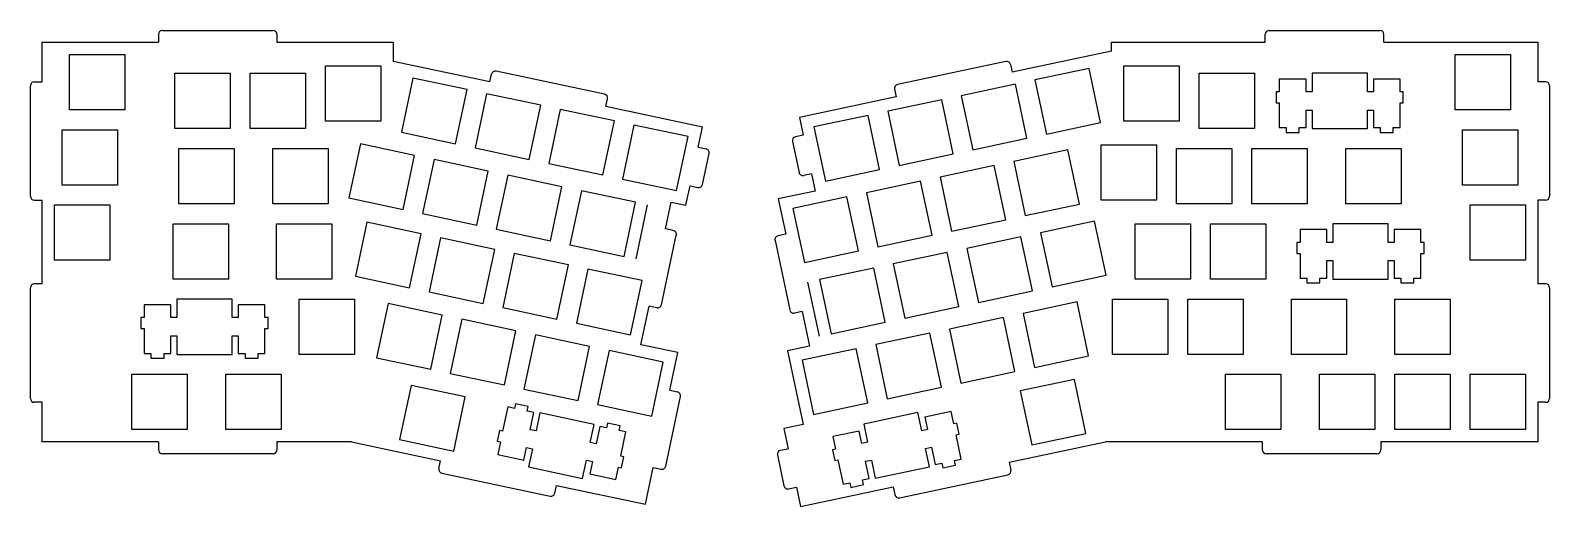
# Model space of a CAD drawing. Extents: x -5 to 380, y -396 to 117.
# Drawn here: x -4.8 to 379.5, y -395.9 to -275.3 of the extents above; entities that cross this region are included whole.
import ezdxf

# ---------------------------------------------------------------- set-up
doc = ezdxf.new("R2010")
doc.units = 0
doc.header["$MEASUREMENT"] = 0

msp = doc.modelspace()

# ---------------------------------------------------------------- linework, layer by layer
at = {"linetype": 'Continuous'}
for p, q in [((27.6, -276.34), (27.6, -278.34)), ((57.6, -276.34), (57.6, -278.34)), ((307.63, -278.34), (307.63, -276.34)), ((337.63, -278.34), (337.63, -276.34)), ((183.59, -328.52), (187.33, -346.12)), ((27.6, -379.5), (27.6, -381.5)), ((57.6, -379.5), (57.6, -381.5)), ((306.86, -379.5), (306.86, -381.5)), ((336.86, -379.5), (336.86, -381.5))]:
    msp.add_line(p, q, dxfattribs=at)
at = {"color": 0}
for p, q in [((28.6, -275.34), (56.6, -275.34)), ((308.63, -275.34), (336.63, -275.34)), ((-1.79, -288.34), (-1.79, -278.34)), ((-1.79, -278.34), (27.6, -278.34)), ((57.6, -278.34), (86.99, -278.34)), ((86.99, -278.34), (86.99, -283.19)), ((268.72, -280.62), (268.72, -278.34)), ((268.72, -278.34), (307.63, -278.34)), ((337.63, -278.34), (376.55, -278.34)), ((376.55, -278.34), (376.55, -288.34)), ((5.12, -281.44), (19.12, -281.44)), ((5.12, -295.44), (5.12, -281.44)), ((19.12, -281.44), (19.12, -295.44)), ((69.89, -284.3), (83.89, -284.3)), ((69.89, -298.3), (69.89, -284.3)), ((83.89, -284.3), (83.89, -298.3)), ((111.47, -288.39), (86.99, -283.19)), ((241.97, -283.24), (214.58, -289.06)), ((243.16, -284.01), (243.57, -285.96)), ((268.72, -280.62), (243.57, -285.96)), ((271.82, -284.3), (285.82, -284.3)), ((271.82, -298.3), (271.82, -284.3)), ((285.82, -284.3), (285.82, -298.3)), ((355.64, -281.44), (369.64, -281.44)), ((355.64, -295.44), (355.64, -281.44)), ((369.64, -281.44), (369.64, -295.44)), ((31.79, -286.2), (45.79, -286.2)), ((31.79, -300.2), (31.79, -286.2)), ((45.79, -286.2), (45.79, -300.2)), ((50.84, -286.2), (64.84, -286.2)), ((50.84, -300.2), (50.84, -286.2)), ((64.84, -286.2), (64.84, -300.2)), ((91.99, -287.42), (89.08, -301.12)), ((105.69, -290.34), (91.99, -287.42)), ((111.47, -288.39), (111.88, -286.44)), ((140.46, -291.49), (113.07, -285.67)), ((263.05, -285), (249.35, -287.9)), ((249.35, -287.9), (252.27, -301.6)), ((265.96, -298.69), (263.05, -285)), ((290.87, -286.2), (304.87, -286.2)), ((290.87, -300.2), (290.87, -286.2)), ((304.87, -286.2), (304.87, -300.2)), ((317.92, -287.67), (311.17, -287.67)), ((311.17, -287.67), (311.17, -290.9)), ((317.92, -290.9), (317.92, -287.67)), ((319.44, -286.2), (319.44, -290.9)), ((333.44, -286.2), (319.44, -286.2)), ((333.44, -290.9), (333.44, -286.2)), ((341.72, -287.67), (334.97, -287.67)), ((334.97, -287.67), (334.97, -290.9)), ((341.72, -290.9), (341.72, -287.67)), ((-4.79, -317.34), (-4.79, -289.34)), ((-3.79, -288.34), (-1.79, -288.34)), ((102.78, -304.03), (105.69, -290.34)), ((110.63, -291.39), (107.72, -305.08)), ((124.32, -294.29), (110.63, -291.39)), ((213.81, -290.24), (214.23, -292.2)), ((244.41, -288.95), (230.72, -291.87)), ((230.72, -291.87), (233.63, -305.56)), ((247.32, -302.65), (244.41, -288.95)), ((311.17, -290.9), (310.34, -290.9)), ((310.34, -290.9), (310.34, -293.7)), ((319.44, -290.9), (317.92, -290.9)), ((334.97, -290.9), (333.44, -290.9)), ((342.54, -290.9), (341.72, -290.9)), ((342.54, -293.7), (342.54, -290.9)), ((378.55, -288.34), (376.55, -288.34)), ((379.55, -289.34), (379.55, -317.34)), ((19.12, -295.44), (5.12, -295.44)), ((121.41, -307.99), (124.32, -294.29)), ((129.26, -295.34), (126.35, -309.04)), ((142.96, -298.26), (129.26, -295.34)), ((140.81, -294.63), (141.23, -292.67)), ((165.27, -299.83), (140.81, -294.63)), ((214.23, -292.2), (189.78, -297.4)), ((225.78, -292.92), (212.09, -295.83)), ((212.09, -295.83), (215, -309.52)), ((228.69, -306.61), (225.78, -292.92)), ((310.34, -293.7), (311.17, -293.7)), ((311.17, -293.7), (311.17, -299.97)), ((317.92, -299.97), (317.92, -295.5)), ((317.92, -295.5), (319.44, -295.5)), ((319.44, -295.5), (319.44, -300.2)), ((333.44, -300.2), (333.44, -295.5)), ((333.44, -295.5), (334.97, -295.5)), ((334.97, -295.5), (334.97, -299.97)), ((341.72, -299.97), (341.72, -293.7)), ((341.72, -293.7), (342.54, -293.7)), ((369.64, -295.44), (355.64, -295.44)), ((83.89, -298.3), (69.89, -298.3)), ((140.05, -311.95), (142.96, -298.26)), ((147.9, -299.31), (144.98, -313)), ((161.59, -302.22), (147.9, -299.31)), ((189.78, -297.4), (190.72, -301.85)), ((207.15, -296.88), (193.45, -299.79)), ((210.06, -310.57), (207.15, -296.88)), ((252.27, -301.6), (265.96, -298.69)), ((285.82, -298.3), (271.82, -298.3)), ((3.22, -300.49), (17.22, -300.49)), ((3.22, -314.49), (3.22, -300.49)), ((17.22, -300.49), (17.22, -314.49)), ((45.79, -300.2), (31.79, -300.2)), ((64.84, -300.2), (50.84, -300.2)), ((89.08, -301.12), (102.78, -304.03)), ((158.68, -315.91), (161.59, -302.22)), ((164.19, -304.92), (165.27, -299.83)), ((188, -303.45), (189.66, -311.28)), ((190.72, -301.85), (188.77, -302.27)), ((193.45, -299.79), (196.36, -313.48)), ((233.63, -305.56), (247.32, -302.65)), ((304.87, -300.2), (290.87, -300.2)), ((311.17, -299.97), (312.89, -299.97)), ((312.89, -299.97), (312.89, -301.17)), ((312.89, -301.17), (316.19, -301.17)), ((316.19, -301.17), (316.19, -299.97)), ((316.19, -299.97), (317.92, -299.97)), ((319.44, -300.2), (333.44, -300.2)), ((334.97, -299.97), (336.69, -299.97)), ((336.69, -299.97), (336.69, -301.17)), ((336.69, -301.17), (339.99, -301.17)), ((339.99, -301.17), (339.99, -299.97)), ((339.99, -299.97), (341.72, -299.97)), ((357.54, -300.49), (371.54, -300.49)), ((357.54, -314.49), (357.54, -300.49)), ((371.54, -300.49), (371.54, -314.49)), ((32.74, -305.25), (46.74, -305.25)), ((32.74, -319.25), (32.74, -305.25)), ((46.74, -305.25), (46.74, -319.25)), ((56.56, -305.25), (70.56, -305.25)), ((56.56, -319.25), (56.56, -305.25)), ((70.56, -305.25), (70.56, -319.25)), ((78.72, -304.08), (75.81, -317.77)), ((92.41, -306.99), (78.72, -304.08)), ((89.5, -320.68), (92.41, -306.99)), ((107.72, -305.08), (121.41, -307.99)), ((164.19, -304.92), (166.14, -305.33)), ((165.25, -314.34), (166.91, -306.52)), ((215, -309.52), (228.69, -306.61)), ((257.69, -305.61), (244, -308.52)), ((260.6, -319.3), (257.69, -305.61)), ((266.1, -304.3), (280.1, -304.3)), ((266.1, -318.3), (266.1, -304.3)), ((280.1, -304.3), (280.1, -318.3)), ((285.15, -305.25), (299.15, -305.25)), ((285.15, -319.25), (285.15, -305.25)), ((299.15, -305.25), (299.15, -319.25)), ((304.2, -305.25), (318.2, -305.25)), ((304.2, -319.25), (304.2, -305.25)), ((318.2, -305.25), (318.2, -319.25)), ((328.02, -305.25), (342.02, -305.25)), ((328.02, -319.25), (328.02, -305.25)), ((342.02, -305.25), (342.02, -319.25)), ((97.35, -308.04), (94.44, -321.73)), ((111.04, -310.95), (97.35, -308.04)), ((108.13, -324.64), (111.04, -310.95)), ((126.35, -309.04), (140.05, -311.95)), ((196.36, -313.48), (210.06, -310.57)), ((239.06, -309.57), (225.36, -312.48)), ((241.97, -323.26), (239.06, -309.57)), ((244, -308.52), (246.91, -322.21)), ((17.22, -314.49), (3.22, -314.49)), ((115.99, -312), (113.07, -325.69)), ((129.68, -314.91), (115.99, -312)), ((126.77, -328.6), (129.68, -314.91)), ((144.98, -313), (158.68, -315.91)), ((161.07, -319.59), (162.11, -314.7)), ((162.11, -314.7), (164.06, -315.11)), ((192.8, -311.63), (190.84, -312.05)), ((192.8, -311.63), (193.74, -316.03)), ((220.42, -313.53), (206.73, -316.44)), ((223.34, -327.22), (220.42, -313.53)), ((225.36, -312.48), (228.27, -326.17)), ((371.54, -314.49), (357.54, -314.49)), ((-3.79, -318.34), (-1.79, -318.34)), ((-1.79, -339.5), (-1.79, -318.34)), ((75.81, -317.77), (89.5, -320.68)), ((134.62, -315.96), (131.71, -329.65)), ((148.31, -318.87), (134.62, -315.96)), ((145.4, -332.56), (148.31, -318.87)), ((155.9, -325.59), (157.34, -318.8)), ((157.34, -318.8), (161.07, -319.59)), ((193.74, -316.03), (184.42, -318.01)), ((184.42, -318.01), (186.31, -326.91)), ((201.79, -317.49), (188.1, -320.4)), ((204.7, -331.18), (201.79, -317.49)), ((206.73, -316.44), (209.64, -330.13)), ((280.1, -318.3), (266.1, -318.3)), ((376.55, -318.34), (376.55, -339.5)), ((378.55, -318.34), (376.55, -318.34)), ((1.31, -319.54), (15.31, -319.54)), ((1.31, -333.54), (1.31, -319.54)), ((15.31, -319.54), (15.31, -333.54)), ((46.74, -319.25), (32.74, -319.25)), ((70.56, -319.25), (56.56, -319.25)), ((94.44, -321.73), (108.13, -324.64)), ((148.43, -333.21), (151.34, -319.51)), ((188.1, -320.4), (191.01, -334.1)), ((246.91, -322.21), (260.6, -319.3)), ((299.15, -319.25), (285.15, -319.25)), ((318.2, -319.25), (304.2, -319.25)), ((342.02, -319.25), (328.02, -319.25)), ((359.45, -319.54), (373.45, -319.54)), ((359.45, -333.54), (359.45, -319.54)), ((373.45, -319.54), (373.45, -333.54)), ((31.32, -324.3), (45.32, -324.3)), ((31.32, -338.3), (31.32, -324.3)), ((45.32, -324.3), (45.32, -338.3)), ((57.51, -324.3), (71.51, -324.3)), ((57.51, -338.3), (57.51, -324.3)), ((71.51, -324.3), (71.51, -338.3)), ((80.35, -323.9), (77.44, -337.59)), ((94.04, -326.81), (80.35, -323.9)), ((113.07, -325.69), (126.77, -328.6)), ((157.85, -326.01), (155.89, -325.59)), ((228.27, -326.17), (241.97, -323.26)), ((264.45, -323.65), (250.75, -326.56)), ((250.75, -326.56), (253.67, -340.25)), ((267.36, -337.34), (264.45, -323.65)), ((274.68, -324.3), (288.68, -324.3)), ((274.68, -338.3), (274.68, -324.3)), ((288.68, -324.3), (288.68, -338.3)), ((293.73, -324.3), (307.73, -324.3)), ((293.73, -338.3), (293.73, -324.3)), ((307.73, -324.3), (307.73, -338.3)), ((323.16, -325.77), (316.41, -325.77)), ((316.41, -325.77), (316.41, -329)), ((323.16, -329), (323.16, -325.77)), ((324.68, -324.3), (324.68, -329)), ((338.68, -324.3), (324.68, -324.3)), ((338.68, -329), (338.68, -324.3)), ((346.96, -325.77), (340.21, -325.77)), ((340.21, -325.77), (340.21, -329)), ((346.96, -329), (346.96, -325.77)), ((91.13, -340.5), (94.04, -326.81)), ((98.98, -327.86), (96.07, -341.55)), ((112.68, -330.77), (98.98, -327.86)), ((131.71, -329.65), (145.4, -332.56)), ((154.88, -344.8), (158.62, -327.2)), ((186.31, -326.91), (184.36, -327.33)), ((209.64, -330.13), (223.34, -327.22)), ((245.81, -327.61), (232.12, -330.52)), ((232.12, -330.52), (235.03, -344.21)), ((248.73, -341.3), (245.81, -327.61)), ((316.41, -329), (315.58, -329)), ((315.58, -329), (315.58, -331.8)), ((324.68, -329), (323.16, -329)), ((340.21, -329), (338.68, -329)), ((347.78, -329), (346.96, -329)), ((347.78, -331.8), (347.78, -329)), ((15.31, -333.54), (1.31, -333.54)), ((109.76, -344.46), (112.68, -330.77)), ((117.61, -331.82), (114.7, -345.51)), ((131.31, -334.73), (117.61, -331.82)), ((191.01, -334.1), (204.7, -331.18)), ((227.18, -331.57), (213.49, -334.48)), ((230.09, -345.26), (227.18, -331.57)), ((315.58, -331.8), (316.41, -331.8)), ((316.41, -331.8), (316.41, -338.07)), ((323.16, -338.07), (323.16, -333.6)), ((323.16, -333.6), (324.68, -333.6)), ((324.68, -333.6), (324.68, -338.3)), ((338.68, -338.3), (338.68, -333.6)), ((338.68, -333.6), (340.21, -333.6)), ((340.21, -333.6), (340.21, -338.07)), ((346.96, -338.07), (346.96, -331.8)), ((346.96, -331.8), (347.78, -331.8)), ((373.45, -333.54), (359.45, -333.54)), ((77.44, -337.59), (91.13, -340.5)), ((128.4, -348.43), (131.31, -334.73)), ((136.25, -335.78), (133.34, -349.48)), ((149.94, -338.69), (136.25, -335.78)), ((208.55, -335.53), (194.85, -338.44)), ((211.46, -349.22), (208.55, -335.53)), ((213.49, -334.48), (216.4, -348.18)), ((253.67, -340.25), (267.36, -337.34)), ((316.41, -338.07), (318.13, -338.07)), ((318.13, -338.07), (318.13, -339.27)), ((321.43, -339.27), (321.43, -338.07)), ((321.43, -338.07), (323.16, -338.07)), ((340.21, -338.07), (341.93, -338.07)), ((341.93, -338.07), (341.93, -339.27)), ((345.23, -339.27), (345.23, -338.07)), ((345.23, -338.07), (346.96, -338.07)), ((-4.79, -368.5), (-4.79, -340.5)), ((-1.79, -339.5), (-3.79, -339.5)), ((45.32, -338.3), (31.32, -338.3)), ((71.51, -338.3), (57.51, -338.3)), ((96.07, -341.55), (109.76, -344.46)), ((147.03, -352.39), (149.94, -338.69)), ((191.82, -339.09), (194.73, -352.78)), ((194.85, -338.44), (197.76, -352.13)), ((235.03, -344.21), (248.73, -341.3)), ((288.68, -338.3), (274.68, -338.3)), ((307.73, -338.3), (293.73, -338.3)), ((318.13, -339.27), (321.43, -339.27)), ((324.68, -338.3), (338.68, -338.3)), ((341.93, -339.27), (345.23, -339.27)), ((378.55, -339.5), (376.55, -339.5)), ((379.55, -340.5), (379.55, -368.5)), ((30.74, -344.82), (23.99, -344.82)), ((23.99, -344.82), (23.99, -348.05)), ((30.74, -348.05), (30.74, -344.82)), ((32.27, -343.35), (32.27, -348.05)), ((46.27, -343.35), (32.27, -343.35)), ((46.27, -348.05), (46.27, -343.35)), ((54.54, -344.82), (47.79, -344.82)), ((47.79, -344.82), (47.79, -348.05)), ((54.54, -348.05), (54.54, -344.82)), ((63.22, -343.35), (77.22, -343.35)), ((63.22, -357.35), (63.22, -343.35)), ((77.22, -343.35), (77.22, -357.35)), ((85.7, -344.51), (82.79, -358.21)), ((99.4, -347.42), (85.7, -344.51)), ((114.7, -345.51), (128.4, -348.43)), ((149.66, -354.94), (151.74, -345.16)), ((153.69, -345.57), (151.74, -345.16)), ((151.95, -344.18), (151.94, -344.18)), ((216.4, -348.18), (230.09, -345.26)), ((260.02, -344.06), (246.33, -346.98)), ((262.93, -357.76), (260.02, -344.06)), ((268.96, -343.35), (282.96, -343.35)), ((268.96, -357.35), (268.96, -343.35)), ((282.96, -343.35), (282.96, -357.35)), ((288.01, -343.35), (302.01, -343.35)), ((288.01, -357.35), (288.01, -343.35)), ((302.01, -343.35), (302.01, -357.35)), ((314.21, -343.35), (328.2, -343.35)), ((314.21, -357.35), (314.21, -343.35)), ((328.2, -343.35), (328.2, -357.35)), ((340.4, -343.35), (354.4, -343.35)), ((340.4, -357.35), (340.4, -343.35)), ((354.4, -343.35), (354.4, -357.35)), ((23.99, -348.05), (23.17, -348.05)), ((23.17, -348.05), (23.17, -350.85)), ((32.27, -348.05), (30.74, -348.05)), ((47.79, -348.05), (46.27, -348.05)), ((55.37, -348.05), (54.54, -348.05)), ((55.37, -350.85), (55.37, -348.05)), ((96.49, -361.12), (99.4, -347.42)), ((104.34, -348.47), (101.43, -362.17)), ((118.03, -351.39), (104.34, -348.47)), ((133.34, -349.48), (147.03, -352.39)), ((190.47, -346.48), (188.51, -346.89)), ((190.47, -346.48), (192.34, -355.28)), ((197.76, -352.13), (211.46, -349.22)), ((241.39, -348.03), (227.7, -350.94)), ((244.3, -361.72), (241.39, -348.03)), ((246.33, -346.98), (249.24, -360.67)), ((23.17, -350.85), (23.99, -350.85)), ((23.99, -350.85), (23.99, -357.12)), ((30.74, -357.12), (30.74, -352.65)), ((30.74, -352.65), (32.27, -352.65)), ((32.27, -352.65), (32.27, -357.35)), ((46.27, -357.35), (46.27, -352.65)), ((46.27, -352.65), (47.79, -352.65)), ((47.79, -352.65), (47.79, -357.12)), ((54.54, -357.12), (54.54, -350.85)), ((54.54, -350.85), (55.37, -350.85)), ((115.12, -365.08), (118.03, -351.39)), ((122.97, -352.44), (120.06, -366.13)), ((136.66, -355.35), (122.97, -352.44)), ((222.76, -351.99), (209.06, -354.9)), ((225.67, -365.68), (222.76, -351.99)), ((227.7, -350.94), (230.61, -364.63)), ((23.99, -357.12), (25.72, -357.12)), ((25.72, -357.12), (25.72, -358.32)), ((29.02, -358.32), (29.02, -357.12)), ((29.02, -357.12), (30.74, -357.12)), ((32.27, -357.35), (46.27, -357.35)), ((47.79, -357.12), (49.52, -357.12)), ((49.52, -357.12), (49.52, -358.32)), ((52.82, -358.32), (52.82, -357.12)), ((52.82, -357.12), (54.54, -357.12)), ((77.22, -357.35), (63.22, -357.35)), ((133.75, -369.04), (136.66, -355.35)), ((141.6, -356.4), (138.69, -370.09)), ((155.3, -359.31), (141.6, -356.4)), ((158.97, -356.92), (149.66, -354.94)), ((151.61, -355.35), (151.61, -355.35)), ((152.59, -355.56), (152.59, -355.56)), ((156.95, -366.46), (158.97, -356.92)), ((192.34, -355.28), (186.75, -356.47)), ((186.75, -356.47), (190.71, -375.1)), ((204.12, -355.95), (190.43, -358.86)), ((207.03, -369.64), (204.12, -355.95)), ((209.06, -354.9), (211.97, -368.59)), ((282.96, -357.35), (268.96, -357.35)), ((302.01, -357.35), (288.01, -357.35)), ((328.2, -357.35), (314.21, -357.35)), ((354.4, -357.35), (340.4, -357.35)), ((25.72, -358.32), (29.02, -358.32)), ((49.52, -358.32), (52.82, -358.32)), ((82.79, -358.21), (96.49, -361.12)), ((152.39, -373), (155.3, -359.31)), ((190.43, -358.86), (193.34, -372.55)), ((249.24, -360.67), (262.93, -357.76)), ((20.84, -362.4), (34.84, -362.4)), ((20.84, -376.4), (20.84, -362.4)), ((34.84, -362.4), (34.84, -376.4)), ((44.65, -362.4), (58.65, -362.4)), ((44.65, -376.4), (44.65, -362.4)), ((58.65, -362.4), (58.65, -376.4)), ((101.43, -362.17), (115.12, -365.08)), ((230.61, -364.63), (244.3, -361.72)), ((259.33, -363.69), (245.63, -366.6)), ((262.24, -377.38), (259.33, -363.69)), ((297.54, -362.4), (311.54, -362.4)), ((297.54, -376.4), (297.54, -362.4)), ((311.54, -362.4), (311.54, -376.4)), ((321.35, -362.4), (335.35, -362.4)), ((321.35, -376.4), (321.35, -362.4)), ((335.35, -362.4), (335.35, -376.4)), ((340.4, -362.4), (354.4, -362.4)), ((340.4, -376.4), (340.4, -362.4)), ((354.4, -362.4), (354.4, -376.4)), ((359.45, -362.4), (373.45, -362.4)), ((359.45, -376.4), (359.45, -362.4)), ((373.45, -362.4), (373.45, -376.4)), ((91.52, -365.23), (88.61, -378.92)), ((105.22, -368.14), (91.52, -365.23)), ((102.31, -381.83), (105.22, -368.14)), ((120.06, -366.13), (133.75, -369.04)), ((155.93, -385.67), (159.67, -368.06)), ((156.95, -366.46), (158.9, -366.88)), ((211.97, -368.59), (225.67, -365.68)), ((245.63, -366.6), (248.54, -380.29)), ((-1.79, -369.5), (-3.79, -369.5)), ((-1.79, -379.5), (-1.79, -369.5)), ((115.99, -370.66), (114.69, -376.79)), ((117.68, -371.02), (115.99, -370.66)), ((117.93, -369.85), (117.68, -371.02)), ((121.16, -370.53), (117.93, -369.85)), ((120.91, -371.71), (121.16, -370.53)), ((122.59, -372.07), (120.91, -371.71)), ((121.66, -376.44), (122.59, -372.07)), ((124.13, -372.16), (123.16, -376.75)), ((137.83, -375.07), (124.13, -372.16)), ((138.69, -370.09), (152.39, -373)), ((193.34, -372.55), (207.03, -369.64)), ((219.73, -372.11), (206.03, -375.02)), ((220.71, -376.7), (219.73, -372.11)), ((228.13, -371.82), (221.53, -373.23)), ((228.8, -374.98), (228.13, -371.82)), ((378.55, -369.5), (376.55, -369.5)), ((376.55, -369.5), (376.55, -379.5)), ((34.84, -376.4), (20.84, -376.4)), ((58.65, -376.4), (44.65, -376.4)), ((113.88, -376.62), (113.3, -379.36)), ((114.69, -376.79), (113.88, -376.62)), ((123.16, -376.75), (121.66, -376.44)), ((136.85, -379.67), (137.83, -375.07)), ((139.27, -375.61), (138.34, -379.98)), ((140.96, -375.97), (139.27, -375.61)), ((141.21, -374.8), (140.96, -375.97)), ((144.44, -375.48), (141.21, -374.8)), ((144.19, -376.66), (144.44, -375.48)), ((190.71, -375.1), (185.83, -376.14)), ((185.83, -376.14), (186.91, -381.23)), ((206.03, -375.02), (207.01, -379.61)), ((222.2, -376.39), (220.71, -376.7)), ((221.53, -373.23), (222.2, -376.39)), ((229.61, -374.81), (228.8, -374.98)), ((230.19, -377.55), (229.61, -374.81)), ((311.54, -376.4), (297.54, -376.4)), ((335.35, -376.4), (321.35, -376.4)), ((354.4, -376.4), (340.4, -376.4)), ((373.45, -376.4), (359.45, -376.4)), ((27.6, -379.5), (-1.79, -379.5)), ((76.44, -379.5), (57.6, -379.5)), ((76.44, -379.5), (98.97, -384.29)), ((88.61, -378.92), (102.31, -381.83)), ((113.3, -379.36), (114.11, -379.53)), ((114.11, -379.53), (113.44, -382.69)), ((138.34, -379.98), (136.85, -379.67)), ((145.87, -377.01), (144.19, -376.66)), ((144.57, -383.15), (145.87, -377.01)), ((204.85, -376.77), (198.25, -378.17)), ((198.25, -378.17), (198.92, -381.33)), ((205.52, -379.93), (204.85, -376.77)), ((207.01, -379.61), (205.52, -379.93)), ((229.38, -377.72), (230.19, -377.55)), ((230.69, -383.85), (229.38, -377.72)), ((242.85, -384.67), (267.18, -379.5)), ((248.54, -380.29), (262.24, -377.38)), ((306.86, -379.5), (267.18, -379.5)), ((376.55, -379.5), (336.86, -379.5)), ((56.6, -382.5), (28.6, -382.5)), ((98.56, -386.25), (98.97, -384.29)), ((113.44, -382.69), (120.04, -384.1)), ((120.04, -384.1), (120.71, -380.94)), ((120.71, -380.94), (122.2, -381.25)), ((122.2, -381.25), (121.22, -385.85)), ((134.92, -388.76), (135.89, -384.16)), ((135.89, -384.16), (137.39, -384.48)), ((145.38, -383.32), (144.57, -383.15)), ((144.79, -386.06), (145.38, -383.32)), ((184.18, -382.83), (185.85, -390.66)), ((184.95, -381.65), (186.91, -381.23)), ((198.92, -381.33), (198.11, -381.5)), ((198.11, -381.5), (198.69, -384.24)), ((198.69, -384.24), (199.5, -384.07)), ((199.5, -384.07), (200.8, -390.2)), ((206.48, -384.43), (207.97, -384.11)), ((207.97, -384.11), (208.95, -388.71)), ((221.66, -381.2), (223.15, -380.88)), ((222.64, -385.8), (221.66, -381.2)), ((223.15, -380.88), (224.08, -385.26)), ((229, -384.21), (230.69, -383.85)), ((229.25, -385.39), (229, -384.21)), ((335.86, -382.5), (307.86, -382.5)), ((99.33, -387.43), (126.72, -393.26)), ((121.22, -385.85), (134.92, -388.76)), ((137.39, -384.48), (136.71, -387.64)), ((136.71, -387.64), (143.32, -389.05)), ((143.32, -389.05), (143.99, -385.89)), ((143.99, -385.89), (144.79, -386.06)), ((150.81, -395.32), (152.79, -386.02)), ((152.79, -386.02), (154.75, -386.44)), ((207.41, -388.8), (206.48, -384.43)), ((208.95, -388.71), (222.64, -385.8)), ((215.11, -393.64), (242.49, -387.82)), ((224.08, -385.26), (225.77, -384.9)), ((225.77, -384.9), (226.02, -386.07)), ((226.02, -386.07), (229.25, -385.39)), ((242.85, -384.67), (243.26, -386.63)), ((127.9, -392.49), (128.32, -390.53)), ((128.32, -390.53), (150.81, -395.32)), ((187.03, -391.43), (188.99, -391.01)), ((188.99, -391.01), (190.03, -395.9)), ((190.03, -395.9), (213.5, -390.91)), ((200.8, -390.2), (202.49, -389.85)), ((202.49, -389.85), (202.74, -391.02)), ((202.74, -391.02), (205.97, -390.33)), ((205.72, -389.16), (207.41, -388.8)), ((205.97, -390.33), (205.72, -389.16)), ((213.5, -390.91), (213.92, -392.87))]:
    msp.add_line(p, q, dxfattribs=at)
at = {"linetype": 'Continuous'}
for centre, start, end in [((28.6, -276.34), 90, 180), ((56.6, -276.34), 0, 90), ((308.63, -276.34), 90, 180), ((336.63, -276.34), 0, 90), ((242.18, -284.21), 11.9972, 102.0042), ((112.86, -286.65), 78.0005, 168.004), ((-3.79, -289.34), 90, 180), ((140.25, -292.47), 348.004, 78.004), ((214.79, -290.04), 101.9972, 191.9972), ((378.55, -289.34), 0, 90), ((188.97, -303.24), 101.9972, 191.9972), ((165.93, -306.31), 348.004, 77.9962), ((190.64, -311.07), 191.9972, 281.9995), ((164.27, -314.14), 257.9962, 348.004), ((-3.79, -317.34), 180, 270), ((378.55, -317.34), 270, 0), ((157.65, -326.99), 347.9946, 78.0005), ((184.56, -328.31), 101.9986, 191.9963), ((-3.79, -340.5), 90, 180), ((378.55, -340.5), 0, 90), ((153.9, -344.59), 258.0005, 348.0005), ((188.31, -345.92), 191.9986, 281.9986), ((-3.79, -368.5), 180, 270), ((158.69, -367.85), 347.9949, 78.0027), ((378.55, -368.5), 270, 0), ((28.6, -381.5), 180, 270), ((56.6, -381.5), 270, 0), ((185.16, -382.63), 102.0034, 191.9947), ((307.86, -381.5), 180, 270), ((335.86, -381.5), 270, 0), ((99.54, -386.46), 167.9949, 257.9949), ((154.95, -385.46), 257.9949, 348.0027), ((242.29, -386.84), 282.0034, 11.9947), ((186.83, -390.45), 191.9947, 282.0034), ((126.92, -392.28), 257.9949, 348.0027), ((214.9, -392.66), 191.9947, 282.0034)]:
    msp.add_arc(centre, 1, start, end, dxfattribs=at)

doc.saveas('drawing.dxf')
